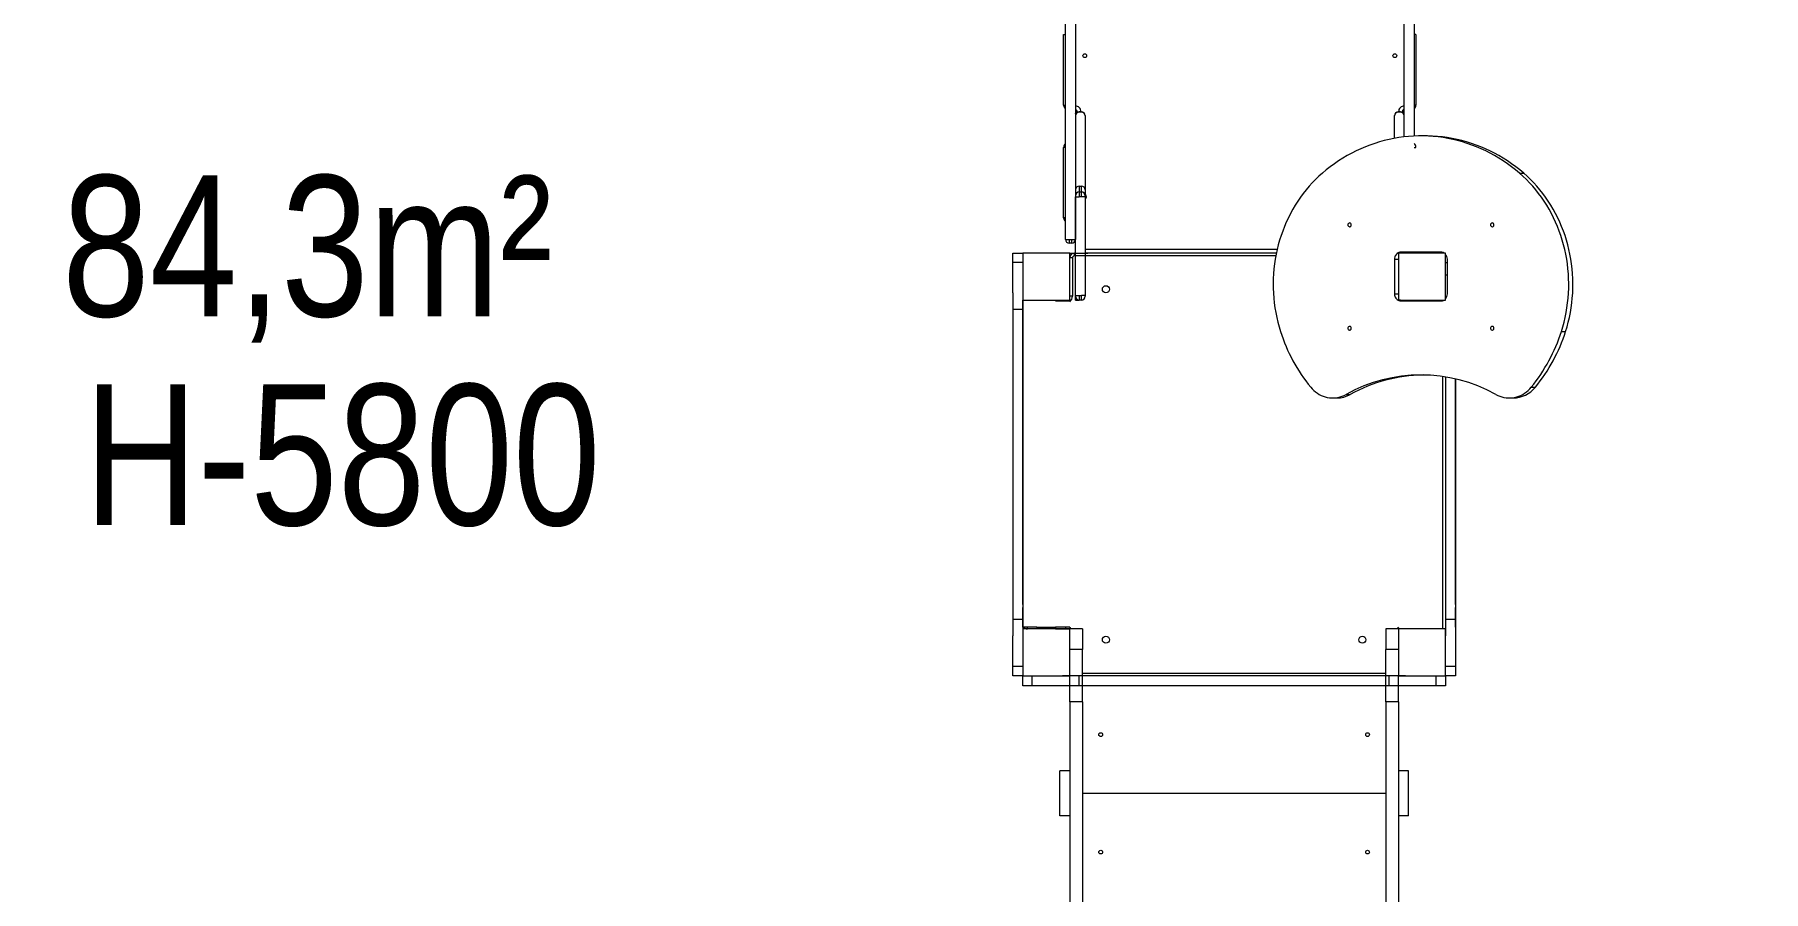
# Model space of a CAD drawing. Header units: millimetres. Extents: x -7720 to 6073, y -7402 to 5433.
# Drawn here: x -4080 to -401, y 566 to 2390 of the extents above; entities that cross this region are included whole.
import ezdxf

# ---------------------------------------------------------------- set-up
doc = ezdxf.new("R2010")
doc.units = ezdxf.units.MM
for name, color, linetype in [('DIKOM_ОБЪЕКТ', 7, 'Continuous'), ('DIKOM_РАЗМЕР_ЗОНА', 7, 'Continuous'), ('DIKOM_РАЗМЕР_ОБЪЕКТА', 7, 'Continuous')]:
    doc.layers.add(name, color=color, linetype=linetype)
doc.styles.add('style1', font='arial.ttf', dxfattribs={"width": 0.8})
doc.dimstyles.new('1-50', dxfattribs={"dimtxt": 300, "dimasz": 200, "dimexe": 100, "dimexo": 0, "dimgap": 100, "dimtad": 1, "dimtxsty": 'style1', "dimcen": 200, "dimclrd": 7, "dimclre": 7, "dimclrt": 7, "dimadec": 1, "dimazin": 2, "dimtfac": 1, "dimtmove": 0, "dimatfit": 2, "dimfxl": 0, "dimlwd": 25, "dimlwe": 18, "dimarcsym": 0})

# ---------------------------------------------------------------- blocks, each defined once
blk = doc.blocks.new('*D0')
at = {"layer": 'Defpoints', "color": 0, "transparency": 16777216}
for p in [(-1165, 3934.1), (-6387.8, -4153.4), (1392.5, -4153.4)]:
    blk.add_point(p, dxfattribs=at)
at = {"layer": 'DIKOM_РАЗМЕР_ОБЪЕКТА', "color": 7, "lineweight": 18, "transparency": 16777216}
for p, q in [((-1165, 3934.1), (-6487.8, 3934.1)), ((1392.5, -4153.4), (-6487.8, -4153.4))]:
    blk.add_line(p, q, dxfattribs=at)
at = {"layer": 'DIKOM_РАЗМЕР_ОБЪЕКТА', "color": 7, "lineweight": 25, "transparency": 16777216}
blk.add_line((-6387.8, 3734.1), (-6387.8, -3953.4), dxfattribs=at)
at = {"layer": 'DIKOM_РАЗМЕР_ОБЪЕКТА', "color": 7, "transparency": 16777216}
for points in [[(-6421.2, 3734.1), (-6354.5, 3734.1), (-6387.8, 3934.1)], [(-6421.2, -3953.4), (-6354.5, -3953.4), (-6387.8, -4153.4)]]:
    blk.add_solid(points, dxfattribs=at)
at = {"layer": 'DIKOM_РАЗМЕР_ОБЪЕКТА', "color": 7, "transparency": 16777216, "insert": (-6641, -109.6), "char_height": 300, "attachment_point": 5, "rotation": 90, "style": 'style1'}
blk.add_mtext('8100', dxfattribs=at)
blk = doc.blocks.new('*D2')
at = {"layer": 'Defpoints', "color": 0, "transparency": 16777216}
for p in [(-2365.2, 5433), (-7269.6, -6016.1), (1801, -6016.1)]:
    blk.add_point(p, dxfattribs=at)
at = {"layer": 'DIKOM_РАЗМЕР_ЗОНА', "color": 7, "lineweight": 18, "transparency": 16777216}
for p, q in [((-2365.2, 5433), (-7369.6, 5433)), ((1801, -6016.1), (-7369.6, -6016.1))]:
    blk.add_line(p, q, dxfattribs=at)
at = {"layer": 'DIKOM_РАЗМЕР_ЗОНА', "color": 7, "lineweight": 25, "transparency": 16777216}
blk.add_line((-7269.6, 5233), (-7269.6, -5816.1), dxfattribs=at)
at = {"layer": 'DIKOM_РАЗМЕР_ЗОНА', "color": 7, "transparency": 16777216}
for points in [[(-7302.9, 5233), (-7236.2, 5233), (-7269.6, 5433)], [(-7302.9, -5816.1), (-7236.2, -5816.1), (-7269.6, -6016.1)]]:
    blk.add_solid(points, dxfattribs=at)
at = {"layer": 'DIKOM_РАЗМЕР_ЗОНА', "color": 7, "transparency": 16777216, "insert": (-7522.7, -291.5), "char_height": 300, "attachment_point": 5, "rotation": 90, "style": 'style1'}
blk.add_mtext('11500', dxfattribs=at)

msp = doc.modelspace()

# ---------------------------------------------------------------- linework, layer by layer
at = {"layer": 'DIKOM_ОБЪЕКТ', "color": 7, "linetype": 'Continuous', "lineweight": 15}
for p, q in [((-1886.044, 1953.784), (-1886.044, 2826.784)), ((-1865.044, 2826.784), (-1865.044, 1953.784)), ((-1165.044, 2172.207), (-1165.044, 2826.784)), ((-1144.044, 2826.784), (-1144.044, 2173.913)), ((-1890.044, 2239.784), (-1890.044, 2389.784)), ((-1890.044, 2389.784), (-1886.044, 2389.784)), ((-1140.044, 2389.784), (-1144.044, 2389.784)), ((-1140.044, 2389.784), (-1140.044, 2239.784)), ((-1890.044, 2239.784), (-1886.044, 2239.784)), ((-1852.044, 2225.282), (-1857.044, 2225.282)), ((-1857.044, 2225.282), (-1857.044, 2224.679)), ((-1852.044, 2224.679), (-1857.044, 2224.679)), ((-1852.044, 2224.679), (-1852.044, 2225.282)), ((-1844.044, 2217.282), (-1844.044, 2217.161)), ((-1844.044, 2217.161), (-1844.044, 2059.328)), ((-1186.044, 2217.161), (-1186.044, 2217.282)), ((-1186.044, 2169.052), (-1186.044, 2217.161)), ((-1173.044, 2225.282), (-1178.044, 2225.282)), ((-1178.044, 2225.282), (-1178.044, 2224.679)), ((-1173.044, 2224.679), (-1178.044, 2224.679)), ((-1173.044, 2224.679), (-1173.044, 2225.282)), ((-1140.044, 2239.784), (-1144.044, 2239.784)), ((-1120.61, 2174.273), (-1129.49, 2174.273)), ((-1890.044, 1999.784), (-1890.044, 2149.784)), ((-1886.044, 2149.784), (-1890.044, 2149.784)), ((-1144.044, 2149.784), (-1140.044, 2149.784)), ((-1857.044, 2066.846), (-1857.044, 2054.784)), ((-1857.044, 2066.846), (-1852.044, 2066.846)), ((-1852.044, 2054.784), (-1852.044, 2066.846)), ((-919.634, 2094.676), (-910.754, 2094.676)), ((-1865.044, 1834.784), (-1865.044, 2044.784)), ((-1865.044, 2044.784), (-1857.044, 2044.784)), ((-1857.044, 2054.784), (-1857.044, 2044.784)), ((-1857.044, 2054.784), (-1852.044, 2054.784)), ((-1852.044, 2044.784), (-1857.044, 2044.784)), ((-1852.044, 2044.784), (-1852.044, 2054.784)), ((-1844.044, 2044.784), (-1852.044, 2044.784)), ((-1844.044, 2059.328), (-1844.044, 2046.784)), ((-1844.044, 2046.784), (-1844.044, 2044.784)), ((-1844.044, 2044.784), (-1844.044, 1834.784)), ((-1886.044, 1999.784), (-1890.044, 1999.784)), ((-1886.044, 1953.784), (-1878.044, 1953.784)), ((-1878.044, 1953.784), (-1873.044, 1953.784)), ((-1878.044, 1953.784), (-1878.044, 1945.784)), ((-1873.044, 1953.784), (-1873.044, 1945.784)), ((-1873.044, 1953.784), (-1865.044, 1953.784)), ((-1998.152, 1924.784), (-1977.152, 1924.784)), ((-1998.152, 1909.784), (-1998.152, 1924.784)), ((-1977.152, 1924.784), (-1977.152, 1824.784)), ((-1877.152, 1924.784), (-1977.152, 1924.784)), ((-1977.152, 1924.784), (-1977.152, 1904.784)), ((-1873.044, 1945.784), (-1878.044, 1945.784)), ((-1877.152, 1824.784), (-1877.152, 1924.784)), ((-1877.152, 1924.784), (-1838.833, 1924.784)), ((-1871.152, 1914.784), (-1877.152, 1914.784)), ((-1871.152, 1914.784), (-1871.152, 1832.784)), ((-1867.152, 1918.784), (-1867.152, 1924.784)), ((-1438.404, 1918.784), (-1867.152, 1918.784)), ((-1844.044, 1932.784), (-1435.491, 1932.784)), ((-1437.226, 1924.784), (-1844.044, 1924.784)), ((-1437.226, 1924.784), (-1838.833, 1924.784)), ((-1178.833, 1924.784), (-1177.152, 1924.784)), ((-1177.152, 1924.784), (-1177.152, 1824.784)), ((-1077.152, 1924.784), (-1177.152, 1924.784)), ((-1177.152, 1924.784), (-1177.152, 1824.784)), ((-1077.152, 1924.784), (-1177.152, 1924.784)), ((-1086.933, 1926.784), (-1172.047, 1926.784)), ((-1167.152, 1924.784), (-1167.152, 1926.125)), ((-1085.152, 1924.784), (-1085.152, 1926.654)), ((-1077.152, 1824.784), (-1077.152, 1924.784)), ((-1077.152, 1824.784), (-1077.152, 1924.784)), ((-1077.152, 1909.784), (-1077.152, 1924.784)), ((-1998.152, 1839.784), (-1998.152, 1909.784)), ((-1977.152, 1904.784), (-1998.152, 1904.784)), ((-1977.152, 1904.784), (-1977.152, 1804.784)), ((-1185.64, 1911.784), (-1185.64, 1837.784)), ((-1185.64, 1911.784), (-1177.152, 1911.784)), ((-1077.152, 1839.784), (-1077.152, 1909.784)), ((-1077.152, 1904.612), (-1073.34, 1904.612)), ((-1073.34, 1877.429), (-1077.152, 1877.429)), ((-1073.34, 1837.784), (-1073.34, 1911.784)), ((-1998.152, 1839.784), (-1998.152, 1804.784)), ((-1977.152, 1804.784), (-1998.152, 1804.784)), ((-1998.152, 1804.784), (-1998.152, 1144.784)), ((-1977.158, 1797.784), (-1977.158, 1824.784)), ((-1977.158, 1824.784), (-1977.152, 1824.784)), ((-1977.152, 1824.784), (-1877.152, 1824.784)), ((-1977.152, 1804.784), (-1977.152, 1144.784)), ((-1977.149, 1797.784), (-1977.149, 1824.784)), ((-1907.151, 1822.784), (-1877.152, 1822.784)), ((-1871.152, 1832.784), (-1877.152, 1832.784)), ((-1865.044, 1834.784), (-1857.044, 1834.784)), ((-1865.044, 1832.784), (-1865.044, 1834.784)), ((-1865.044, 1829.984), (-1865.044, 1832.784)), ((-1865.044, 1824.784), (-1865.044, 1829.984)), ((-1865.044, 1829.984), (-1864.538, 1829.984)), ((-1865.044, 1824.784), (-1857.044, 1824.784)), ((-1857.044, 1834.784), (-1852.044, 1834.784)), ((-1857.044, 1834.784), (-1857.044, 1824.784)), ((-1852.044, 1824.784), (-1857.044, 1824.784)), ((-1852.044, 1824.784), (-1852.044, 1834.784)), ((-1844.044, 1834.784), (-1852.044, 1834.784)), ((-1844.044, 1834.784), (-1844.044, 1832.784)), ((-1185.64, 1837.784), (-1177.152, 1837.784)), ((-1173.044, 1824.784), (-1178.044, 1824.784)), ((-1177.152, 1824.784), (-1077.152, 1824.784)), ((-1177.152, 1824.784), (-1077.152, 1824.784)), ((-1173.044, 1824.784), (-1165.044, 1824.784)), ((-1172.047, 1822.784), (-1086.933, 1822.784)), ((-1977.152, 1777.284), (-1977.152, 1800.784)), ((-1977.152, 1776.283), (-1977.152, 1777.284)), ((-1977.152, 1176.784), (-1977.152, 1776.784)), ((-1977.152, 1682.784), (-1977.152, 1776.283)), ((-830.482, 1758.008), (-821.602, 1758.008)), ((-1083.152, 1124.784), (-1083.152, 1661.898)), ((-1077.152, 1661.015), (-1077.152, 1627.784)), ((-1077.152, 1660.982), (-1077.152, 1124.784)), ((-1077.152, 1660.982), (-1077.152, 1144.784)), ((-1056.152, 1176.784), (-1056.152, 1656.864)), ((-1056.152, 1656.864), (-1056.152, 1144.784)), ((-1288.788, 1623.741), (-1279.908, 1623.741)), ((-1077.152, 1627.784), (-1077.152, 1577.784)), ((-894.87, 1639.231), (-885.99, 1639.231)), ((-1317.186, 1616.335), (-1308.306, 1616.335)), ((-941.794, 1616.335), (-932.914, 1616.335)), ((-1077.152, 1577.784), (-1077.152, 1571.784)), ((-1077.152, 1571.784), (-1077.152, 1521.784)), ((-1977.152, 1144.784), (-1998.152, 1144.784)), ((-1998.152, 1144.784), (-1998.152, 1109.784)), ((-1977.158, 1128.784), (-1977.158, 1155.784)), ((-1977.152, 1146.784), (-1977.152, 1170.284)), ((-1977.152, 1144.784), (-1977.152, 1044.784)), ((-1977.149, 1128.784), (-1977.149, 1155.784)), ((-1056.152, 1144.784), (-1077.152, 1144.784)), ((-1077.152, 1144.784), (-1077.152, 1109.784)), ((-1056.158, 1128.784), (-1056.158, 1155.784)), ((-1056.152, 1146.784), (-1056.152, 1170.284)), ((-1056.152, 1144.784), (-1056.152, 1044.784)), ((-1056.149, 1128.784), (-1056.149, 1155.784)), ((-1998.152, 1039.784), (-1998.152, 1109.784)), ((-1977.158, 1128.784), (-1977.149, 1128.784)), ((-1977.152, 1124.784), (-1977.152, 1024.784)), ((-1877.152, 1124.784), (-1977.152, 1124.784)), ((-1947.148, 1128.784), (-1977.149, 1128.784)), ((-1967.152, 1124.784), (-1967.152, 1128.784)), ((-1947.152, 1128.784), (-1947.152, 1124.784)), ((-1947.152, 1128.784), (-1907.152, 1128.784)), ((-1907.151, 1128.784), (-1907.152, 1128.784)), ((-1907.152, 1128.784), (-1907.152, 1124.784)), ((-1877.152, 1128.784), (-1907.151, 1128.784)), ((-1907.151, 1124.784), (-1877.152, 1124.784)), ((-1885.152, 1124.784), (-1885.152, 1128.784)), ((-1877.152, 1024.784), (-1877.152, 1124.784)), ((-1850.152, 1124.784), (-1877.152, 1124.784)), ((-1850.152, 1124.784), (-1850.152, 1081.015)), ((-1177.152, 1124.784), (-1204.152, 1124.784)), ((-1204.152, 1124.784), (-1204.152, 1081.015)), ((-1177.152, 1124.784), (-1177.152, 1024.784)), ((-1077.152, 1124.784), (-1177.152, 1124.784)), ((-1077.152, 1024.784), (-1077.152, 1124.784)), ((-1077.152, 1039.784), (-1077.152, 1109.784)), ((-1056.152, 1124.784), (-1056.152, 1024.784)), ((-1850.152, 1081.015), (-1877.152, 1081.015)), ((-1850.152, 969.926), (-1850.152, 1081.015)), ((-1204.152, 969.926), (-1204.152, 1081.015)), ((-1177.152, 1081.015), (-1204.152, 1081.015)), ((-1977.152, 1044.784), (-1998.152, 1044.784)), ((-1998.152, 1024.784), (-1998.152, 1039.784)), ((-1977.152, 1044.784), (-1977.152, 1024.784)), ((-1850.152, 1030.784), (-1204.152, 1030.784)), ((-1056.152, 1044.784), (-1077.152, 1044.784)), ((-1077.152, 1024.784), (-1077.152, 1039.784)), ((-1056.152, 1044.784), (-1056.152, 1024.784)), ((-1977.152, 1024.784), (-1998.152, 1024.784)), ((-1977.152, 1024.784), (-1877.152, 1024.784)), ((-1977.152, 1003.784), (-1977.152, 1024.784)), ((-1977.152, 1024.784), (-1962.152, 1024.784)), ((-1957.152, 1003.784), (-1977.152, 1003.784)), ((-1962.152, 1024.784), (-1892.152, 1024.784)), ((-1957.152, 1003.784), (-1957.152, 1024.784)), ((-1857.152, 1003.784), (-1957.152, 1003.784)), ((-1857.152, 1024.784), (-1892.152, 1024.784)), ((-1877.152, 969.926), (-1877.152, 1024.784)), ((-1857.152, 1003.784), (-1857.152, 1024.784)), ((-1197.152, 1024.784), (-1857.152, 1024.784)), ((-1197.152, 1003.784), (-1857.152, 1003.784)), ((-1204.152, 1024.784), (-1850.152, 1024.784)), ((-1197.152, 1003.784), (-1197.152, 1024.784)), ((-1162.152, 1024.784), (-1197.152, 1024.784)), ((-1097.152, 1003.784), (-1197.152, 1003.784)), ((-1177.152, 969.926), (-1177.152, 1024.784)), ((-1177.152, 1024.784), (-1077.152, 1024.784)), ((-1162.152, 1024.784), (-1092.152, 1024.784)), ((-1097.152, 1003.784), (-1097.152, 1024.784)), ((-1077.152, 1003.784), (-1097.152, 1003.784)), ((-1092.152, 1024.784), (-1077.152, 1024.784)), ((-1077.152, 1024.784), (-1077.152, 1003.784)), ((-1056.152, 1024.784), (-1077.152, 1024.784)), ((-1850.152, 969.926), (-1877.152, 969.926)), ((-1877.152, 969.926), (-1877.152, 524.789)), ((-1850.152, 969.926), (-1850.152, 468.558)), ((-1177.152, 969.926), (-1204.152, 969.926)), ((-1204.152, 969.926), (-1204.152, 468.558)), ((-1177.152, 969.926), (-1177.152, 524.789)), ((-1877.152, 822.787), (-1898.152, 822.787)), ((-1898.152, 726.787), (-1898.152, 822.787)), ((-1156.152, 822.787), (-1177.152, 822.787)), ((-1156.152, 726.787), (-1156.152, 822.787)), ((-1204.152, 774.789), (-1850.152, 774.789)), ((-1877.152, 726.787), (-1898.152, 726.787)), ((-1156.152, 726.787), (-1177.152, 726.787))]:
    msp.add_line(p, q, dxfattribs=at)
at = {"layer": 'DIKOM_ОБЪЕКТ', "color": 7, "linetype": 'Continuous', "lineweight": 15, "flags": 128}
for points in [[(-1865.044, 2221.784), (-1863.808, 2221.98), (-1863.402, 2222.136)], [(-1166.685, 2222.136), (-1166.28, 2221.98), (-1165.044, 2221.784)], [(-919.634, 2094.676), (-928.023, 2101.666), (-936.603, 2108.368), (-945.366, 2114.774), (-954.303, 2120.88), (-963.407, 2126.68), (-972.668, 2132.167), (-982.078, 2137.337), (-991.628, 2142.185), (-1001.309, 2146.706), (-1011.111, 2150.896), (-1021.025, 2154.751), (-1031.042, 2158.267), (-1041.153, 2161.441), (-1051.347, 2164.27), (-1061.616, 2166.752), (-1071.949, 2168.883), (-1082.336, 2170.662), (-1092.768, 2172.087), (-1103.235, 2173.157), (-1113.727, 2173.872), (-1124.234, 2174.229), (-1134.746, 2174.229), (-1145.252, 2173.872), (-1155.744, 2173.157), (-1166.211, 2172.087), (-1176.643, 2170.662), (-1187.031, 2168.883), (-1197.364, 2166.752), (-1207.632, 2164.27), (-1217.826, 2161.441), (-1227.937, 2158.267), (-1237.954, 2154.751), (-1247.869, 2150.896), (-1257.671, 2146.706), (-1267.351, 2142.185), (-1276.901, 2137.337), (-1286.311, 2132.167), (-1295.572, 2126.68), (-1304.676, 2120.88), (-1313.614, 2114.774), (-1322.377, 2108.368), (-1330.957, 2101.666), (-1339.346, 2094.676)], [(-910.754, 2094.676), (-919.143, 2101.666), (-927.723, 2108.368), (-936.486, 2114.774), (-945.424, 2120.88), (-954.527, 2126.68), (-963.789, 2132.167), (-973.199, 2137.337), (-982.748, 2142.185), (-992.429, 2146.706), (-1002.231, 2150.896), (-1012.145, 2154.751), (-1022.163, 2158.267), (-1032.273, 2161.441), (-1042.468, 2164.27), (-1052.736, 2166.752), (-1063.069, 2168.883), (-1073.456, 2170.662), (-1083.888, 2172.087), (-1094.355, 2173.157), (-1104.847, 2173.872), (-1115.354, 2174.229), (-1120.61, 2174.273)], [(-1339.346, 2094.676), (-1346.681, 2088.137), (-1353.806, 2081.322), (-1360.713, 2074.238), (-1367.393, 2066.894), (-1373.838, 2059.298), (-1380.041, 2051.461), (-1385.994, 2043.391), (-1391.689, 2035.098), (-1397.12, 2026.592), (-1402.281, 2017.883), (-1407.165, 2008.982), (-1411.766, 1999.9), (-1416.08, 1990.647), (-1420.099, 1981.234), (-1423.821, 1971.673), (-1427.24, 1961.975), (-1430.352, 1952.153), (-1433.153, 1942.217), (-1435.64, 1932.18), (-1437.811, 1922.054), (-1439.662, 1911.851), (-1441.191, 1901.583), (-1442.397, 1891.263), (-1443.277, 1880.903), (-1443.832, 1870.516), (-1444.06, 1860.113), (-1443.96, 1849.708), (-1443.534, 1839.313), (-1442.781, 1828.941), (-1441.703, 1818.604), (-1440.301, 1808.314), (-1438.576, 1798.084), (-1436.53, 1787.926), (-1434.167, 1777.853), (-1431.488, 1767.876), (-1428.497, 1758.008)], [(-830.482, 1758.008), (-827.491, 1767.876), (-824.813, 1777.853), (-822.449, 1787.926), (-820.404, 1798.084), (-818.679, 1808.314), (-817.276, 1818.604), (-816.198, 1828.941), (-815.445, 1839.313), (-815.019, 1849.708), (-814.92, 1860.113), (-815.147, 1870.516), (-815.702, 1880.903), (-816.582, 1891.263), (-817.788, 1901.583), (-819.317, 1911.851), (-821.168, 1922.054), (-823.339, 1932.18), (-825.826, 1942.217), (-828.628, 1952.153), (-831.74, 1961.975), (-835.158, 1971.673), (-838.88, 1981.234), (-842.9, 1990.647), (-847.213, 1999.9), (-851.814, 2008.982), (-856.698, 2017.883), (-861.859, 2026.592), (-867.29, 2035.098), (-872.986, 2043.391), (-878.938, 2051.461), (-885.141, 2059.298), (-891.586, 2066.894), (-898.266, 2074.238), (-905.173, 2081.322), (-912.298, 2088.137), (-919.634, 2094.676)], [(-821.602, 1758.008), (-818.612, 1767.876), (-815.933, 1777.853), (-813.569, 1787.926), (-811.524, 1798.084), (-809.799, 1808.314), (-808.397, 1818.604), (-807.318, 1828.941), (-806.566, 1839.313), (-806.139, 1849.708), (-806.04, 1860.113), (-806.268, 1870.516), (-806.822, 1880.903), (-807.703, 1891.263), (-808.908, 1901.583), (-810.438, 1911.851), (-812.289, 1922.054), (-814.459, 1932.18), (-816.947, 1942.217), (-819.748, 1952.153), (-822.86, 1961.975), (-826.279, 1971.673), (-830, 1981.234), (-834.02, 1990.647), (-838.333, 1999.9), (-842.934, 2008.982), (-847.818, 2017.883), (-852.979, 2026.592), (-858.411, 2035.098), (-864.106, 2043.391), (-870.059, 2051.461), (-876.261, 2059.298), (-882.707, 2066.894), (-889.387, 2074.238), (-896.293, 2081.322), (-903.419, 2088.137), (-910.754, 2094.676)], [(-1284.938, 1984.784), (-1284.777, 1983.605), (-1284.308, 1982.531), (-1283.574, 1981.657), (-1282.638, 1981.06), (-1281.584, 1980.795), (-1280.507, 1980.884), (-1279.501, 1981.32), (-1278.656, 1982.063), (-1278.048, 1983.049), (-1277.729, 1984.188), (-1277.729, 1985.38), (-1278.048, 1986.519), (-1278.656, 1987.505), (-1279.501, 1988.248), (-1280.507, 1988.683), (-1281.584, 1988.773), (-1282.638, 1988.507), (-1283.574, 1987.911), (-1284.308, 1987.037), (-1284.777, 1985.963), (-1284.938, 1984.784)], [(-981.291, 1984.784), (-981.13, 1983.605), (-980.661, 1982.531), (-979.926, 1981.657), (-978.99, 1981.06), (-977.937, 1980.795), (-976.859, 1980.884), (-975.853, 1981.32), (-975.009, 1982.063), (-974.4, 1983.049), (-974.081, 1984.188), (-974.081, 1985.38), (-974.4, 1986.519), (-975.009, 1987.505), (-975.853, 1988.248), (-976.859, 1988.683), (-977.937, 1988.773), (-978.99, 1988.507), (-979.926, 1987.911), (-980.661, 1987.037), (-981.13, 1985.963), (-981.291, 1984.784)], [(-1172.047, 1926.784), (-1174.173, 1926.599), (-1176.247, 1926.05), (-1178.218, 1925.149), (-1180.036, 1923.919), (-1181.658, 1922.391), (-1183.044, 1920.601), (-1184.158, 1918.594), (-1184.974, 1916.419), (-1185.472, 1914.13), (-1185.64, 1911.784)], [(-1167.152, 1924.784), (-1169.103, 1924.976), (-1169.491, 1925.061)], [(-1185.64, 1837.784), (-1185.472, 1835.437), (-1184.974, 1833.149), (-1184.158, 1830.974), (-1183.044, 1828.967), (-1181.658, 1827.177), (-1180.036, 1825.648), (-1178.218, 1824.419), (-1176.247, 1823.518), (-1174.173, 1822.969), (-1172.047, 1822.784)], [(-1284.938, 1764.784), (-1284.777, 1763.605), (-1284.308, 1762.53), (-1283.574, 1761.656), (-1282.638, 1761.06), (-1281.584, 1760.795), (-1280.507, 1760.884), (-1279.501, 1761.32), (-1278.656, 1762.063), (-1278.048, 1763.048), (-1277.729, 1764.188), (-1277.729, 1765.38), (-1278.048, 1766.519), (-1278.656, 1767.504), (-1279.501, 1768.248), (-1280.507, 1768.684), (-1281.584, 1768.773), (-1282.638, 1768.507), (-1283.574, 1767.911), (-1284.308, 1767.037), (-1284.777, 1765.963), (-1284.938, 1764.784)], [(-981.291, 1764.784), (-981.13, 1763.605), (-980.661, 1762.53), (-979.926, 1761.656), (-978.99, 1761.06), (-977.937, 1760.795), (-976.859, 1760.884), (-975.853, 1761.32), (-975.009, 1762.063), (-974.4, 1763.048), (-974.081, 1764.188), (-974.081, 1765.38), (-974.4, 1766.519), (-975.009, 1767.504), (-975.853, 1768.248), (-976.859, 1768.684), (-977.937, 1768.773), (-978.99, 1768.507), (-979.926, 1767.911), (-980.661, 1767.037), (-981.13, 1765.963), (-981.291, 1764.784)], [(-1364.11, 1639.231), (-1360.915, 1635.626), (-1357.494, 1632.284), (-1353.864, 1629.223), (-1350.043, 1626.457), (-1346.052, 1624.003), (-1341.911, 1621.871), (-1337.642, 1620.074), (-1333.266, 1618.622), (-1328.807, 1617.52), (-1324.288, 1616.775), (-1319.732, 1616.391), (-1315.163, 1616.37), (-1310.605, 1616.713), (-1306.08, 1617.416), (-1301.613, 1618.477), (-1297.227, 1619.89), (-1292.945, 1621.648), (-1288.788, 1623.741)], [(-970.191, 1623.741), (-966.035, 1621.648), (-961.752, 1619.89), (-957.366, 1618.477), (-952.899, 1617.416), (-948.375, 1616.713), (-943.816, 1616.37), (-939.247, 1616.391), (-934.691, 1616.775), (-930.172, 1617.52), (-925.713, 1618.622), (-921.338, 1620.074), (-917.069, 1621.871), (-912.928, 1624.003), (-908.936, 1626.457), (-905.116, 1629.223), (-901.485, 1632.284), (-898.064, 1635.626), (-894.87, 1639.231)]]:
    msp.add_lwpolyline(points, dxfattribs=at)
at = {"layer": 'DIKOM_ОБЪЕКТ', "color": 7, "linetype": 'Continuous', "lineweight": 15}
for centre, radius in [((-1845.044, 2344.784), 4), ((-1185.044, 2344.784), 4), ((-1800.152, 1847.784), 7.5), ((-1800.152, 1101.784), 7.5), ((-1254.152, 1101.784), 7.5), ((-1811.152, 899.789), 4), ((-1243.152, 899.789), 4), ((-1811.152, 649.789), 4), ((-1243.152, 649.789), 4)]:
    msp.add_circle(centre, radius, dxfattribs=at)
for centre, radius, start, end in [((-1880.044, 2239.784), 10, 180, 233.130102), ((-1865.044, 2225.784), 12, 357.600916, 90), ((-1865.044, 2225.784), 4, 332.288121, 90), ((-1857.044, 2217.282), 8, 90, 180), ((-1857.278, 2216.912), 7.77, 88.274744, 178.163766), ((-1852.044, 2217.282), 8, 0, 90), ((-1851.81, 2216.912), 7.77, 1.83561, 91.725454), ((-1178.044, 2217.282), 8, 90, 180), ((-1178.278, 2216.912), 7.77, 88.274821, 178.163809), ((-1165.044, 2225.784), 12, 90, 182.399084), ((-1173.044, 2217.282), 8, 0, 90), ((-1172.81, 2216.912), 7.77, 1.836191, 91.725186), ((-1165.044, 2225.784), 4, 90, 207.711876), ((-1150.044, 2239.784), 10, 306.869898, 0), ((-1880.044, 2149.784), 10, 126.869898, 180), ((-1150.044, 2149.784), 10, 0, 53.130102), ((-1857.278, 2059.079), 7.77, 88.274038, 178.164472), ((-1851.81, 2059.079), 7.77, 1.834904, 91.726159), ((-1857.044, 2046.784), 8, 90, 180), ((-1852.044, 2046.784), 8, 0, 90), ((-1845.044, 2044.784), 4, 284.477512, 75.522488), ((-1880.044, 1999.784), 10, 180, 233.130102), ((-1878.044, 1953.784), 8, 180, 270), ((-1873.044, 1953.784), 8, 270, 0), ((-1867.152, 1914.784), 10, 90, 180), ((-1867.152, 1914.784), 4, 90, 180), ((-1163.118, 1914.119), 12.664, 90.222422, 122.639471), ((-1086.982, 1914.119), 12.664, 57.360529, 89.777578), ((-1089.14, 1911.907), 15.801, 359.552844, 40.649135), ((-1885.152, 1832.784), 14, 304.849905, 0), ((-1857.044, 1832.784), 8, 180, 270), ((-1852.044, 1832.784), 8, 270, 0), ((-1163.118, 1835.448), 12.664, 237.360529, 269.777578), ((-1086.982, 1835.448), 12.664, 270.222422, 302.639471), ((-1089.19, 1837.679), 15.851, 319.418298, 0.379724), ((-1086.476, 1866.575), 358.84, 197.610967, 219.312778), ((-1172.504, 1866.575), 358.84, 320.687216, 342.389033), ((-1163.624, 1866.575), 358.839, 320.687216, 342.389039), ((-1129.49, 1338.438), 326.763, 60.823292, 119.176708), ((-1119.84, 1336.234), 329.062, 90.907197, 119.106745), ((-1308.456, 1675.054), 58.719, 270.146041, 299.088755), ((-933.587, 1677.244), 60.913, 270.63265, 321.387889), ((-1967.152, 1134.784), 10, 216.869898, 270), ((-1885.152, 1116.784), 14, 34.849905, 58.997281), ((-1169.152, 1116.784), 14, 124.849905, 145.150095)]:
    msp.add_arc(centre, radius, start, end, dxfattribs=at)
for points, knots in [([(-1864.026, 2220.88), (-1864.323, 2221.134), (-1864.913, 2221.637), (-1865, 2221.735), (-1865.044, 2221.784)], [0, 0, 0, 0, 0.50327054, 1, 1, 1, 1]), ([(-1165.044, 2221.784), (-1165.086, 2221.736), (-1165.169, 2221.642), (-1165.744, 2221.152), (-1166.026, 2220.911)], [0, 0, 0, 0, 0.50863407, 1, 1, 1, 1])]:
    msp.add_open_spline(points, degree=3, knots=knots, dxfattribs=at)

# ---------------------------------------------------------------- texts
at = {"layer": 'DIKOM_РАЗМЕР_ОБЪЕКТА', "char_height": 300, "width": 5885.53069, "attachment_point": 1, "style": 'style1'}
for s, insert in [('84,3m²', (-4021.776, 2090.092)), ('H-5800', (-3975.215, 1645.665))]:
    msp.add_mtext(s, dxfattribs=dict(at, insert=insert))

# ---------------------------------------------------------------- dimensions: what is measured, and where the dimension line sits
at = {"layer": 'DIKOM_РАЗМЕР_ЗОНА'}
dim = msp.add_linear_dim(base=(-7269.562, -6016.09), p1=(-2365.162, 5433.022), p2=(1800.959, -6016.09), angle=90, text='11500', dimstyle='1-50', dxfattribs=at)
dim.commit()
dim.dimension.update_dxf_attribs({"geometry": '*D2', "text_midpoint": (-7269.562, -291.534), "dimtype": 160})
at = {"layer": 'DIKOM_РАЗМЕР_ОБЪЕКТА'}
dim = msp.add_linear_dim(base=(-6387.822, -4153.364), p1=(-1165.044, 3934.068), p2=(1392.523, -4153.364), angle=90, text='8100', dimstyle='1-50', dxfattribs=at)
dim.commit()
dim.dimension.update_dxf_attribs({"geometry": '*D0', "text_midpoint": (-6387.822, -109.648), "dimtype": 160})

doc.saveas('drawing.dxf')
